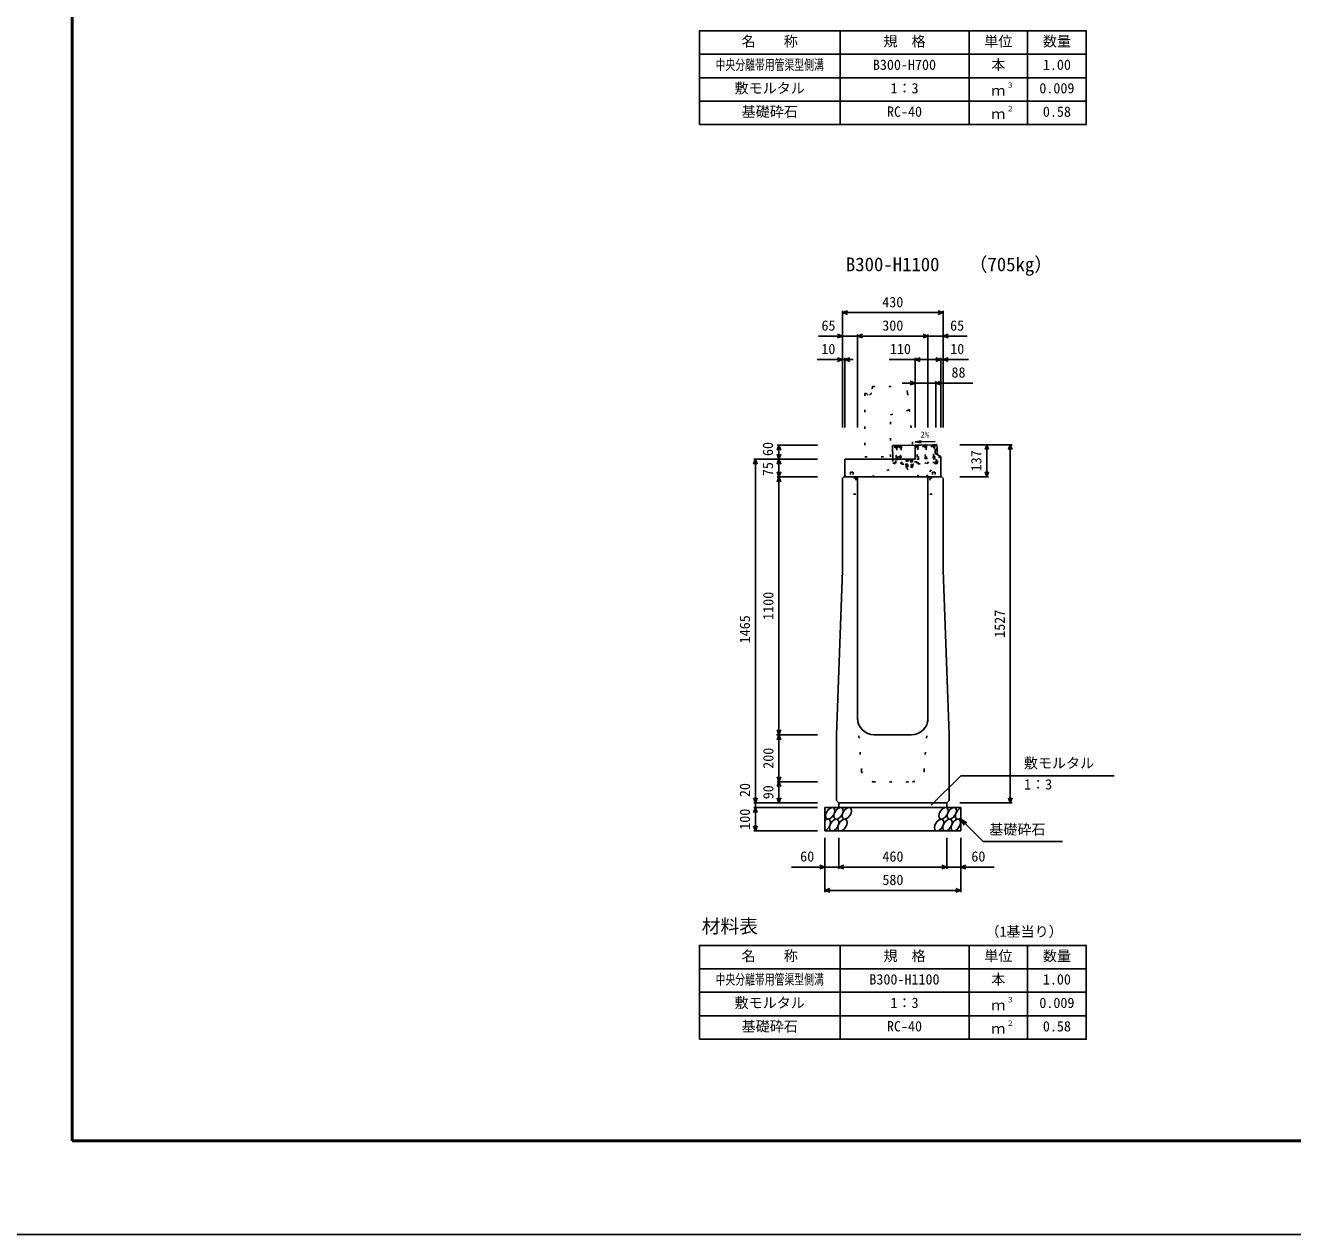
# Model space of a CAD drawing. Units: millimetres, scale not verified. Extents: x -12600 to 12600, y -5940 to 5940.
# Drawn here: x -4000 to 1405, y -5940 to -783 of the extents above; entities that cross this region are included whole.
import ezdxf
from ezdxf.enums import TextEntityAlignment as Align

# ---------------------------------------------------------------- set-up
doc = ezdxf.new("R2010")
doc.units = ezdxf.units.MM
doc.header["$LTSCALE"] = 40
doc.linetypes.add('DOTTED', pattern=[1.75, 0.25, -1.5])
for name, color, linetype, lineweight in [('0-0_DIM', 7, 'Continuous', 25), ('0-1_Defpoints', 5, 'Continuous', 25), ('0-2_HATCH', 6, 'DOTTED', 25), ('0-3_HYO', 3, 'Continuous', 25), ('0-4_HYO2', 4, 'Continuous', 25), ('0-5_OUTLINE', 3, 'Continuous', 25), ('0-6_OUTLINE2', 4, 'DOTTED', 25), ('0-7_TXT', 7, 'Continuous', 25), ('0-8_WAKU', 3, 'Continuous', 25)]:
    doc.layers.add(name, color=color, linetype=linetype, lineweight=lineweight)
doc.styles.add('ＭＳ ゴシック', font='')
doc.styles.get('ＭＳ ゴシック').set_extended_font_data('MS Gothic')

msp = doc.modelspace()

# ---------------------------------------------------------------- linework, layer by layer
at = {"layer": '0-0_DIM'}
for p, q in [((-515, -2498.54), (-515, -2001.04)), ((-85, -2008.54), (-515, -2008.54)), ((-85, -2498.54), (-85, -2001.04)), ((-450, -2101.04), (-450, -2498.54)), ((-150, -2101.04), (-150, -2498.54)), ((-515, -2108.54), (-616.98, -2108.54)), ((-450, -2108.54), (-515, -2108.54)), ((-450, -2108.54), (-150, -2108.54)), ((-85, -2108.54), (-150, -2108.54)), ((-85, -2108.54), (16.98, -2108.54)), ((-623.38, -2208.54), (-515, -2208.54)), ((-505, -2208.54), (-515, -2208.54)), ((-505, -2201.04), (-505, -2498.54)), ((-468.7, -2208.54), (-505, -2208.54)), ((-205, -2208.54), (-315, -2208.54)), ((-205, -2201.04), (-205, -2498.54)), ((-205, -2208.54), (-95, -2208.54)), ((-95, -2201.04), (-95, -2498.54)), ((-95, -2208.54), (-85, -2208.54)), ((23.38, -2208.54), (-85, -2208.54)), ((-205, -2308.54), (-260, -2308.54)), ((-205, -2308.54), (-117, -2308.54)), ((-117, -2301.04), (-117, -2498.54)), ((41.78, -2308.54), (-117, -2308.54)), ((-793.5, -2573.54), (-621, -2573.54)), ((-786, -2633.54), (-786, -2573.54)), ((208.5, -2571.54), (-14, -2571.54)), ((101, -2571.54), (101, -2708.54)), ((201, -2571.54), (201, -4098.54)), ((-893.5, -2633.54), (-621, -2633.54)), ((-886, -2633.54), (-886, -4098.54)), ((-786, -2708.54), (-786, -2633.54)), ((-793.5, -2708.54), (-621, -2708.54)), ((108.5, -2708.54), (-14, -2708.54)), ((-796.75, -3808.54), (-624.25, -3808.54)), ((-793.5, -3808.54), (-621, -3808.54)), ((-136.23, -4109.35), (-10, -3983.11)), ((-10, -3983.11), (644.81, -3983.11)), ((-793.5, -4008.54), (-621, -4008.54)), ((-786, -4008.54), (-786, -4098.54)), ((-893.5, -4098.54), (-621, -4098.54)), ((-886, -4098.54), (-886, -4118.54)), ((208.5, -4098.54), (-14, -4098.54)), ((-893.5, -4118.54), (-621, -4118.54)), ((-886, -4118.54), (-886, -4218.54)), ((-10, -4168.54), (85.76, -4264.29)), ((-10, -4168.54), (15.98, -4183.54)), ((-10, -4168.54), (5, -4194.52)), ((-893.5, -4218.54), (-621, -4218.54)), ((-590, -4479.9), (-590, -4248.54)), ((-530, -4379.9), (-530, -4248.54)), ((-70, -4379.9), (-70, -4248.54)), ((-10, -4479.9), (-10, -4248.54)), ((85.76, -4264.29), (423.31, -4264.29)), ((-590, -4372.4), (-731.79, -4372.4)), ((-590, -4372.4), (-530, -4372.4)), ((-530, -4372.4), (-70, -4372.4)), ((-10, -4372.4), (-70, -4372.4)), ((-10, -4372.4), (131.79, -4372.4)), ((-590, -4472.4), (-10, -4472.4))]:
    msp.add_line(p, q, dxfattribs=at)
for points in [[(-493.86, -2016.23), (-515, -2008.54), (-493.86, -2000.84)], [(-106.14, -2000.84), (-85, -2008.54), (-106.14, -2016.23)], [(-536.14, -2100.84), (-515, -2108.54), (-536.14, -2116.23)], [(-428.86, -2116.23), (-450, -2108.54), (-428.86, -2100.84)], [(-171.14, -2100.84), (-150, -2108.54), (-171.14, -2116.23)], [(-63.86, -2100.84), (-85, -2108.54), (-63.86, -2116.23)], [(-536.14, -2200.84), (-515, -2208.54), (-536.14, -2216.23)], [(-483.86, -2216.23), (-505, -2208.54), (-483.86, -2200.84)], [(-183.86, -2216.23), (-205, -2208.54), (-183.86, -2200.84)], [(-116.14, -2216.23), (-95, -2208.54), (-116.14, -2200.84)], [(-63.86, -2200.84), (-85, -2208.54), (-63.86, -2216.23)], [(-226.14, -2300.84), (-205, -2308.54), (-226.14, -2316.23)], [(-95.86, -2300.84), (-117, -2308.54), (-95.86, -2316.23)], [(-793.7, -2594.68), (-786, -2573.54), (-778.3, -2594.68)], [(93.3, -2592.68), (101, -2571.54), (108.7, -2592.68)], [(193.3, -2592.68), (201, -2571.54), (208.7, -2592.68)], [(-878.3, -2654.68), (-886, -2633.54), (-893.7, -2654.68)], [(-793.7, -2612.39), (-786, -2633.54), (-778.3, -2612.39)], [(-793.7, -2654.68), (-786, -2633.54), (-778.3, -2654.68)], [(-793.7, -2687.39), (-786, -2708.54), (-778.3, -2687.39)], [(93.3, -2687.39), (101, -2708.54), (108.7, -2687.39)], [(-793.7, -2729.68), (-786, -2708.54), (-778.3, -2729.68)], [(-786, -2708.54), (-786, -3808.54), (-786, -4008.54)], [(-793.7, -3787.39), (-786, -3808.54), (-778.3, -3787.39)], [(-793.7, -3829.68), (-786, -3808.54), (-778.3, -3829.68)], [(-793.7, -3987.39), (-786, -4008.54), (-778.3, -3987.39)], [(-793.7, -4029.68), (-786, -4008.54), (-778.3, -4029.68)], [(-878.3, -4077.39), (-886, -4098.54), (-893.7, -4077.39)], [(-778.3, -4077.39), (-786, -4098.54), (-793.7, -4077.39)], [(193.3, -4077.39), (201, -4098.54), (208.7, -4077.39)], [(-878.3, -4139.68), (-886, -4118.54), (-893.7, -4139.68)], [(-878.3, -4197.39), (-886, -4218.54), (-893.7, -4197.39)], [(-611.14, -4364.71), (-590, -4372.4), (-611.14, -4380.1)], [(-508.86, -4380.1), (-530, -4372.4), (-508.86, -4364.71)], [(-91.14, -4364.71), (-70, -4372.4), (-91.14, -4380.1)], [(11.14, -4364.71), (-10, -4372.4), (11.14, -4380.1)], [(-568.86, -4480.1), (-590, -4472.4), (-568.86, -4464.71)], [(-31.14, -4464.71), (-10, -4472.4), (-31.14, -4480.1)]]:
    msp.add_lwpolyline(points, dxfattribs=at)
at = {"layer": '0-1_Defpoints'}
msp.add_lwpolyline([(-4200, -5940), (12600, -5940), (12600, 5940), (-4200, 5940)], close=True, dxfattribs=at)
at = {"layer": '0-2_HATCH'}
for p, q in [((-290.76, -2655.18), (-292.28, -2575.2)), ((-121.31, -2572.44), (-288.28, -2575.62)), ((-269.61, -2575.27), (-281.23, -2577.96)), ((-269.5, -2581.27), (-281.16, -2581.49)), ((-262.61, -2575.13), (-261.19, -2650.12)), ((-111.32, -2571.75), (-205, -2573.54)), ((-198.96, -2573.92), (-197.53, -2648.91)), ((-163.63, -2573.25), (-191.85, -2579.79)), ((-163.52, -2579.25), (-191.85, -2579.79)), ((-128.31, -2572.58), (-156.52, -2579.11)), ((-128.19, -2578.57), (-156.52, -2579.11)), ((-114.46, -2642.83), (-115.82, -2571.84)), ((-111, -2588.44), (-111.32, -2571.75)), ((-118.88, -2647.41), (-290.85, -2650.69)), ((-286.85, -2650.61), (-287.32, -2625.61)), ((-287.13, -2635.61), (-261.47, -2635.12)), ((-197.62, -2644.41), (-261.27, -2645.62)), ((-240, -2635.86), (-242.46, -2637.78)), ((-242.3, -2645.28), (-242.46, -2637.78)), ((-216.06, -2644.74), (-242.3, -2645.28)), ((-242.06, -2637.43), (-240, -2635.86)), ((-218.75, -2635.42), (-240, -2635.86)), ((-236.06, -2645.15), (-236.21, -2637.65)), ((-222.31, -2644.87), (-222.46, -2637.37)), ((-216.63, -2636.91), (-218.75, -2635.42)), ((-216.06, -2644.74), (-216.21, -2637.24)), ((-197.82, -2633.91), (-120.16, -2632.43)), ((-160.87, -2648.21), (-160.78, -2652.71)), ((-120.35, -2622.43), (-119.88, -2647.43)), ((-109.85, -2648.74), (-110.53, -2613.37)), ((-112.79, -2651.8), (-290.76, -2655.18)), ((-245.54, -2654.32), (-212.54, -2653.69)), ((-242.63, -2668.27), (-242.86, -2655.77)), ((-214.92, -2667.74), (-242.63, -2668.27)), ((-235.94, -2655.64), (-235.7, -2668.14)), ((-222.08, -2655.38), (-221.85, -2667.87)), ((-215.16, -2655.24), (-214.92, -2667.74)), ((-212.54, -2653.69), (-212.51, -2655.19))]:
    msp.add_line(p, q, dxfattribs=at)
at = {"layer": '0-2_HATCH', "linetype": 'Continuous'}
msp.add_line((-110.53, -2613.37), (-111, -2588.44), dxfattribs=at)
msp.add_lwpolyline([(-205, -2573.54), (-301.28, -2575.37), (-300.18, -2633.54)], dxfattribs=at)
at = {"layer": '0-2_HATCH'}
for points in [[(-287.32, -2625.61), (-285.82, -2625.59), (-286.59, -2585.59), (-288.09, -2585.62), (-288.28, -2575.62)], [(-282.78, -2575.52), (-283.29, -2574.83), (-286.29, -2574.88), (-286.78, -2575.59)], [(-281.28, -2575.49), (-281.09, -2585.49), (-282.59, -2585.52), (-281.82, -2625.51), (-280.33, -2625.48), (-280.13, -2635.48)], [(-268.47, -2635.26), (-268.66, -2625.26), (-267.16, -2625.23), (-267.92, -2585.24), (-269.42, -2585.27), (-269.61, -2575.27)], [(-264.11, -2575.16), (-264.63, -2574.47), (-267.63, -2574.53), (-268.11, -2575.24)], [(-262.42, -2585.13), (-263.92, -2585.16), (-263.16, -2625.15), (-261.66, -2625.13)], [(-228.79, -2574.49), (-229.3, -2573.8), (-232.3, -2573.86), (-232.79, -2574.57)], [(-198.01, -2623.91), (-196.51, -2623.88), (-197.27, -2583.89), (-198.77, -2583.92)], [(-193.46, -2573.82), (-193.97, -2573.13), (-196.97, -2573.18), (-197.46, -2573.89)], [(-191.96, -2573.79), (-191.77, -2583.79), (-193.27, -2583.82), (-192.51, -2623.81), (-191.01, -2623.78), (-190.82, -2633.78)], [(-162.49, -2633.24), (-162.68, -2623.24), (-161.18, -2623.21), (-161.94, -2583.22), (-163.44, -2583.25), (-163.63, -2573.25)], [(-158.13, -2573.14), (-158.65, -2572.45), (-161.65, -2572.51), (-162.13, -2573.22)], [(-156.63, -2573.12), (-156.44, -2583.11), (-157.94, -2583.14), (-157.18, -2623.14), (-155.68, -2623.11), (-155.49, -2633.1)], [(-127.16, -2632.57), (-127.35, -2622.57), (-125.85, -2622.54), (-126.61, -2582.55), (-128.11, -2582.57), (-128.31, -2572.58)], [(-122.81, -2572.47), (-123.32, -2571.78), (-126.32, -2571.84), (-126.81, -2572.55)], [(-121.31, -2572.44), (-121.12, -2582.44), (-122.62, -2582.47), (-121.85, -2622.46), (-120.35, -2622.43)], [(-300.18, -2633.54), (-299.85, -2650.36), (-290.86, -2650.19)], [(-212.51, -2655.19), (-245.51, -2655.82), (-245.54, -2654.32)]]:
    msp.add_lwpolyline(points, dxfattribs=at)
for centre, radius, start, end in [((-239.27, -2641), 4.53, 47.57461, 134.78335), ((-228.96, -2655.79), 19.53, 70.56972, 111.78823), ((-219.27, -2640.59), 4.53, 47.57461, 134.78335), ((-118.96, -2642.91), 4.5, 271.09113, 1.09113), ((-228.77, -2668.01), 11, 181.09113, 1.09113), ((-112.85, -2648.8), 3, 271.09113, 1.09113)]:
    msp.add_arc(centre, radius, start, end, dxfattribs=at)
at = {"layer": '0-2_HATCH', "linetype": 'Continuous'}
for centre in [(-567.11, -4143.54), (-531.63, -4143.54), (-496.16, -4143.54), (-83.95, -4143.54), (-48.48, -4143.54), (-550.23, -4193.54), (-514.75, -4193.54), (-102.55, -4193.54), (-67.07, -4193.54), (-31.59, -4193.54)]:
    msp.add_ellipse(centre, major_axis=(14.54, 23.54), ratio=0.5792, dxfattribs=at)
for centre, start_param, end_param in [((-13, -4143.54), 0.6666252, 4.1103269), ((-585.7, -4193.54), 3.7419964, 7.318141)]:
    msp.add_ellipse(centre, major_axis=(14.54, 23.54), ratio=0.5792, start_param=start_param, end_param=end_param, dxfattribs=at)
at = {"layer": '0-3_HYO'}
for p, q in [((-525, -806.64), (-525, -1206.64)), ((25, -806.64), (25, -1206.64)), ((275, -806.64), (275, -1206.64)), ((-1125, -906.64), (525, -906.64)), ((-525, -4706.64), (-525, -5106.64)), ((25, -4706.64), (25, -5106.64)), ((275, -4706.64), (275, -5106.64)), ((-1125, -4806.64), (525, -4806.64))]:
    msp.add_line(p, q, dxfattribs=at)
for points in [[(-1125, -1206.64), (525, -1206.64), (525, -806.64), (-1125, -806.64)], [(-1125, -5106.64), (525, -5106.64), (525, -4706.64), (-1125, -4706.64)]]:
    msp.add_lwpolyline(points, close=True, dxfattribs=at)
at = {"layer": '0-4_HYO2'}
for p, q in [((-1125, -1006.64), (525, -1006.64)), ((-1125, -1106.64), (525, -1106.64)), ((-1125, -4906.64), (525, -4906.64)), ((-1125, -5006.64), (525, -5006.64))]:
    msp.add_line(p, q, dxfattribs=at)
at = {"layer": '0-5_OUTLINE', "linetype": 'DOTTED'}
for p, q in [((-387, -2323.54), (-390, -2353.54)), ((-387, -2323.54), (-267.15, -2323.54)), ((-420, -2353.54), (-420, -2623.54)), ((-392, -2353.54), (-402, -2363.54)), ((-392, -2353.54), (-390, -2353.54)), ((-237.3, -2350.55), (-210, -2623.54)), ((-420, -2623.54), (-210, -2623.54))]:
    msp.add_line(p, q, dxfattribs=at)
at = {"layer": '0-5_OUTLINE'}
for p, q in [((-205, -2573.54), (-116.86, -2571.86)), ((-205, -2573.54), (-205, -2633.54)), ((-120, -2598.44), (-111, -2588.44)), ((-116.86, -2571.86), (-111, -2577.6)), ((-111, -2577.6), (-111, -2588.44)), ((-505, -2703.54), (-505, -2633.54)), ((-205, -2633.54), (-505, -2633.54)), ((-120, -2598.44), (-120, -2608.44)), ((-95, -2621.44), (-120, -2608.44)), ((-95, -2703.54), (-95, -2621.44)), ((-515, -2714.54), (-509, -2708.54)), ((-515, -2714.54), (-515, -3108.54)), ((-509, -2708.54), (-91, -2708.54)), ((-505, -2703.54), (-500, -2708.54)), ((-450, -2708.54), (-450, -3738.54)), ((-150, -2708.54), (-150, -3738.54)), ((-100, -2708.54), (-95, -2703.54)), ((-91, -2708.54), (-85, -2714.54)), ((-85, -2714.54), (-85, -3108.54)), ((-540, -3808.54), (-515, -3108.54)), ((-85, -3108.54), (-60, -3808.54)), ((-540, -4088.54), (-540, -3808.54)), ((-380, -3808.54), (-220, -3808.54)), ((-540, -4088.54), (-530, -4098.54)), ((-70, -4098.54), (-530, -4098.54)), ((-530, -4098.54), (-530, -4118.54)), ((-70, -4098.54), (-70, -4118.54)), ((-590, -4118.54), (-10, -4118.54)), ((-590, -4218.54), (-590, -4118.54)), ((-10, -4218.54), (-10, -4118.54)), ((-590, -4218.54), (-10, -4218.54))]:
    msp.add_line(p, q, dxfattribs=at)
at = {"layer": '0-5_OUTLINE', "linetype": 'DOTTED'}
msp.add_lwpolyline([(-420, -2353.54), (-412, -2353.54), (-402, -2363.54)], dxfattribs=at)
at = {"layer": '0-5_OUTLINE'}
msp.add_lwpolyline([(-70, -4098.54), (-60, -4088.54), (-60, -3808.54)], dxfattribs=at)
at = {"layer": '0-5_OUTLINE', "linetype": 'DOTTED'}
msp.add_arc((-267.15, -2353.54), 30, 5.71059, 90, dxfattribs=at)
at = {"layer": '0-5_OUTLINE'}
for centre, start, end in [((-380, -3738.54), 180, 270), ((-220, -3738.54), 270, 0)]:
    msp.add_arc(centre, 70, start, end, dxfattribs=at)
at = {"layer": '0-6_OUTLINE2'}
for p, q in [((-196.21, -2708.38), (-120, -2608.44)), ((-157.2, -2708.54), (-109.88, -2647.24)), ((-98.67, -2619.53), (-155.81, -2708.38)), ((-481, -2688.04), (-469, -2688.04)), ((-481, -2688.04), (-481, -2713.04)), ((-469, -2688.04), (-469, -2713.04)), ((-390.12, -2708.54), (-258.77, -2654.58)), ((-131, -2688.04), (-119, -2688.04)), ((-131, -2688.04), (-131, -2713.04)), ((-119, -2688.04), (-119, -2713.04)), ((-458, -2713.04), (-513.5, -2713.04)), ((-458, -2713.04), (-458, -2783.04)), ((-142, -2713.04), (-142, -2783.04)), ((-142, -2713.04), (-86.5, -2713.04)), ((-458, -2783.04), (-513.5, -2783.04)), ((-142, -2783.04), (-86.5, -2783.04)), ((-433.43, -3962.23), (-450, -3738.54)), ((-166.57, -3962.23), (-150, -3738.54)), ((-383.57, -4008.54), (-216.43, -4008.54))]:
    msp.add_line(p, q, dxfattribs=at)
msp.add_lwpolyline([(-310, -2623.54), (-310, -2443.75), (-230.39, -2423.62)], dxfattribs=at)
for centre, start, end in [((-383.57, -3958.54), 184.23639, 270), ((-216.43, -3958.54), 270, 355.76361)]:
    msp.add_arc(centre, 50, start, end, dxfattribs=at)
at = {"layer": '0-7_TXT'}
msp.add_line((-203.28, -2559.6), (-179.56, -2563.28), dxfattribs=at)
msp.add_lwpolyline([(-118.72, -2557.86), (-203.28, -2559.6), (-179.73, -2554.95)], dxfattribs=at)
at = {"layer": '0-8_WAKU', "lineweight": 50}
msp.add_lwpolyline([(-3800, -5540), (12200, -5540), (12200, 5540), (-3800, 5540)], close=True, dxfattribs=at)

# ---------------------------------------------------------------- texts
at = {"layer": '0-0_DIM', "style": 'ＭＳ ゴシック'}
for s, p in [('430', (-345, -1998.54)), ('65', (-604.32, -2098.54)), ('300', (-345, -2098.54)), ('65', (-55.68, -2098.54)), ('10', (-604.84, -2198.54)), ('110', (-312.5, -2198.54)), ('10', (-55.16, -2198.54)), ('88', (-49.81, -2298.54)), ('敷モルタル', (258.94, -3964.38)), ('1：3', (259.94, -4055.07)), ('基礎砕石', (111.32, -4247.12)), ('60', (-695, -4362.4)), ('460', (-344.47, -4362.4)), ('60', (35, -4362.4)), ('580', (-344.47, -4462.4))]:
    msp.add_text(s, height=43.99, dxfattribs=at).set_placement(p, align=Align.BOTTOM_LEFT)
for s, p in [('60', (-797.84, -2619.92)), ('137', (91, -2685.04)), ('75', (-797.84, -2705.68)), ('1100', (-796, -3318.54)), ('1527', (191, -3395.04)), ('1465', (-896, -3418.54)), ('200', (-796, -3953.54)), ('20', (-896, -4074.22)), ('90', (-796, -4083.54)), ('100', (-896, -4213.54))]:
    msp.add_text(s, height=43.99, rotation=90, dxfattribs=at).set_placement(p, align=Align.BOTTOM_LEFT)
at = {"layer": '0-7_TXT', "style": 'ＭＳ ゴシック'}
for s, height, p in [('名\u3000\u3000称', 43.99, (-945, -886.64)), ('規\u3000格', 43.99, (-340, -886.64)), ('単位', 43.99, (90, -886.64)), ('数量', 43.99, (340, -886.64)), ('B300-H700', 43.99, (-385, -986.64)), ('本', 43.99, (120, -986.64)), ('1.00', 43.99, (340, -986.64)), ('敷モルタル', 43.99, (-975, -1086.64)), ('1：3', 43.99, (-310, -1086.64)), ('ｍ', 43.99, (120, -1096.64)), ('３', 21.99, (185.54, -1056.27)), ('0.009', 43.99, (325, -1086.64)), ('基礎砕石', 43.99, (-945, -1186.64)), ('RC-40', 43.99, (-325, -1186.64)), ('２', 21.99, (185.54, -1156.27)), ('0.58', 43.99, (340, -1186.64)), ('ｍ', 43.99, (120, -1196.64)), ('B300-H1100', 58.65, (-500, -1849.56)), ('（705kg）', 58.65, (23.7, -1849.56)), ('2%', 26.39, (-181.82, -2549.79)), ('材料表', 58.65, (-1115, -4671.64)), ('（1基当り）', 43.99, (95, -4682.64)), ('名\u3000\u3000称', 43.99, (-945, -4786.64)), ('規\u3000格', 43.99, (-340, -4786.64)), ('単位', 43.99, (90, -4786.64)), ('数量', 43.99, (340, -4786.64)), ('B300-H1100', 43.99, (-400, -4886.64)), ('本', 43.99, (120, -4886.64)), ('1.00', 43.99, (340, -4886.64)), ('敷モルタル', 43.99, (-975, -4986.64)), ('1：3', 43.99, (-310, -4986.64)), ('ｍ', 43.99, (120, -4996.64)), ('３', 21.99, (185.54, -4956.27)), ('0.009', 43.99, (325, -4986.64)), ('基礎砕石', 43.99, (-945, -5086.64)), ('RC-40', 43.99, (-325, -5086.64)), ('ｍ', 43.99, (120, -5096.64)), ('２', 21.99, (185.54, -5056.27)), ('0.58', 43.99, (340, -5086.64))]:
    msp.add_text(s, height=height, dxfattribs=at).set_placement(p, align=Align.BOTTOM_LEFT)
at = {"layer": '0-7_TXT', "style": 'ＭＳ ゴシック', "width": 0.7}
for p in [(-1056, -986.64), (-1056, -4886.64)]:
    msp.add_text('中央分離帯用管渠型側溝', height=43.99, dxfattribs=at).set_placement(p, align=Align.BOTTOM_LEFT)

doc.saveas('drawing.dxf')
